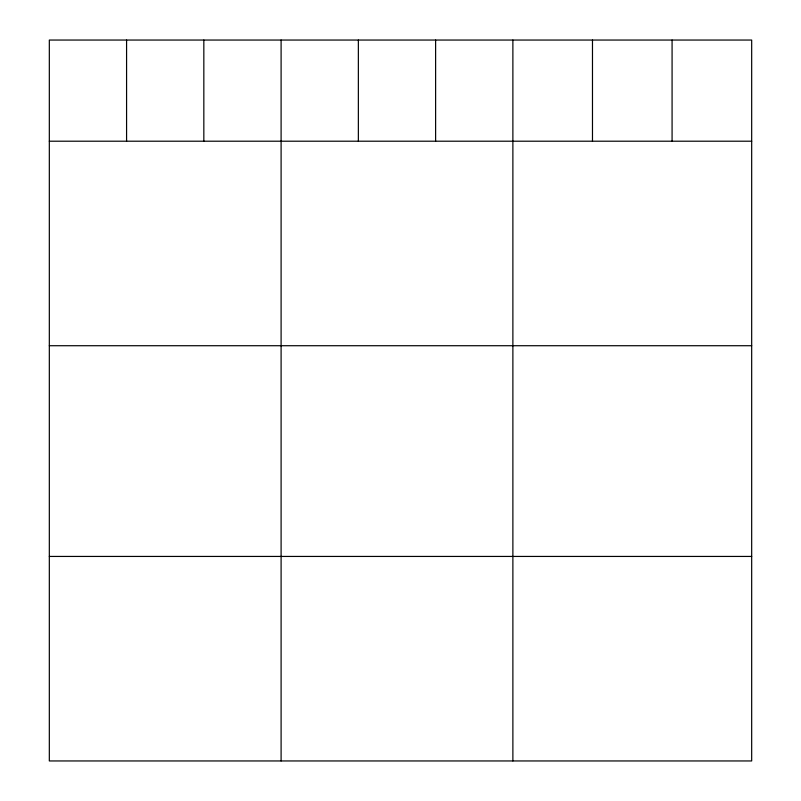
<?xml version="1.0" encoding="UTF-8"?>
<svg xmlns="http://www.w3.org/2000/svg" width="801" height="801" viewBox="0 0 801 801"><rect width="100%" height="100%" fill="white"/><g stroke="black" fill="none" stroke-linecap="round" stroke-linejoin="round"><path stroke-width="1.2" d="M751.678 141.206L751.678 760.95L49.322 760.95L49.322 40.05L751.678 40.05L751.678 141.206L49.322 141.206M49.322 345.722L751.678 345.722M49.322 556.435L751.678 556.435M672.079 40.05L672.079 141.206M592.48 40.05L592.48 141.206M512.88 40.05L512.88 760.95M435.614 40.05L435.614 141.206M358.357 40.05L358.357 141.206M281.101 40.05L281.101 760.95M203.834 40.05L203.834 141.206M126.578 40.05L126.578 141.206"/></g></svg>
